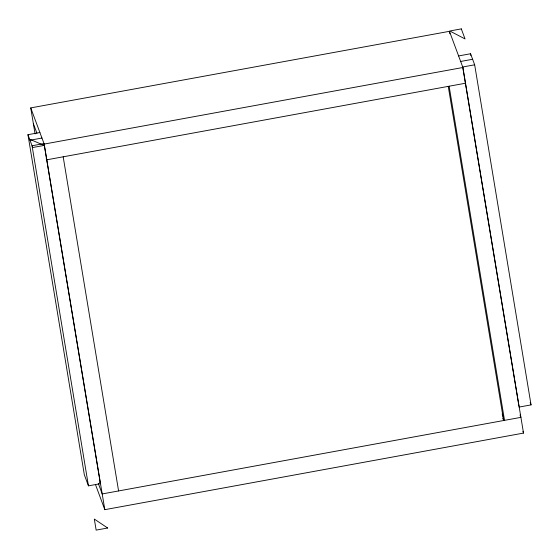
<?xml version="1.0" encoding="UTF-8"?>
<svg xmlns="http://www.w3.org/2000/svg" width="559" height="559" viewBox="0 0 559 559"><rect width="100%" height="100%" fill="white"/><g stroke="black" fill="none" stroke-linecap="round" stroke-linejoin="round"><path stroke-width="0.84" d="M35.07 133.964L30.745 107.901L449.443 31.318L462.901 67.492L523.517 433.085L104.812 509.668L95.547 484.751M88.448 485.848L32.059 145.759L44.007 143.572L100.396 483.661L88.448 485.848L84.339 474.794L27.95 134.705L39.899 132.518M458.604 55.935L470.552 53.755L474.661 64.802L531.05 404.891L519.101 407.078M30.004 140.232L41.953 138.045M460.658 61.462L472.607 59.275M474.661 64.802L462.712 66.989L518.955 406.218M30.745 107.901L44.196 144.075L462.901 67.492M465.507 83.221L46.802 159.804L46.208 158.197M29.634 139.226L44.224 145.41L32.715 147.52L27.95 134.705M530.17 402.522L531.05 404.891M520.01 414.946L520.911 417.356L102.206 493.939L98.321 483.493M522.917 431.478L523.517 433.085M502.143 413.926L504.532 420.354L449.129 86.219M502.786 418.195L503.645 420.515L448.248 86.379M33.351 123.63L36.943 133.28M99.809 482.082L100.396 483.661M470.552 53.755L470.839 55.474M449.443 31.318L449.855 33.806M63.181 156.806L118.585 490.942M44.196 144.075L104.812 509.668M461.301 28.886L449.792 30.99L465.039 38.934L461.301 28.886M107.656 528.01L96.148 530.114L94.317 519.059L107.656 528.01"/></g></svg>
